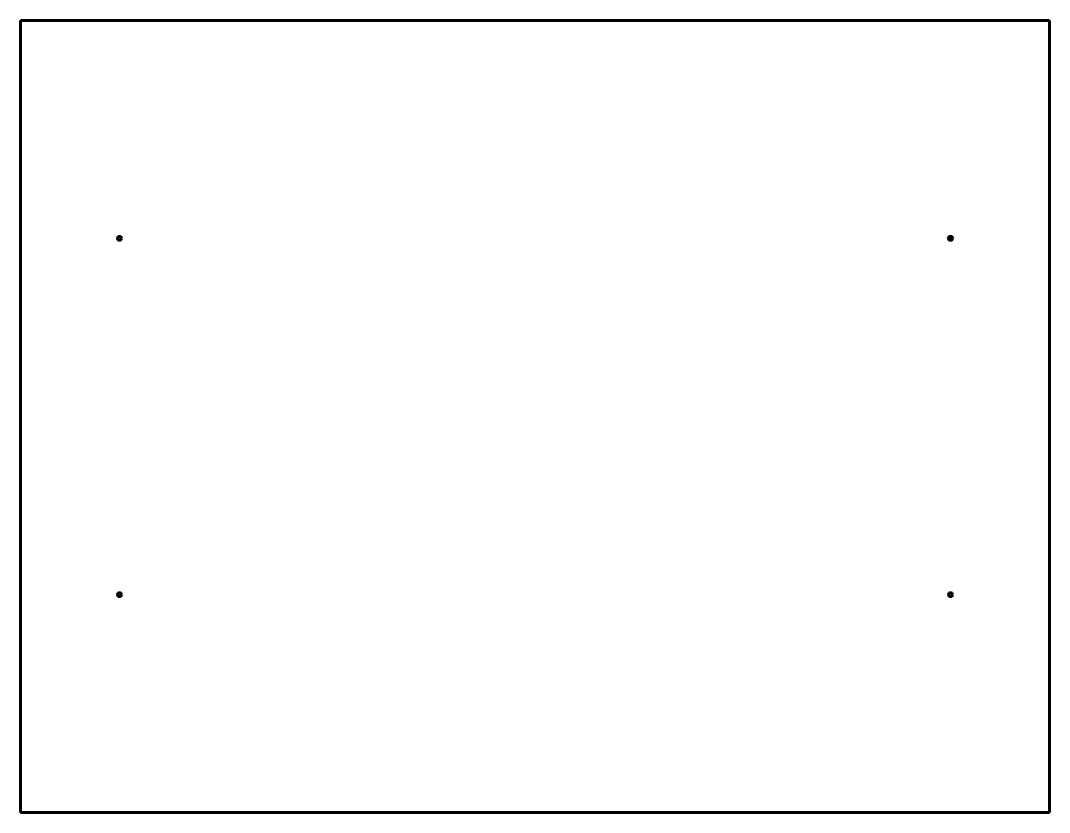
# Model space of a CAD drawing. Header units: millimetres. Extents: x 0 to 260, y 0 to 200.
import ezdxf

# ---------------------------------------------------------------- set-up
doc = ezdxf.new("R2010")
doc.units = ezdxf.units.MM
doc.linetypes.add('K5LT_BASIC', pattern=[0])
doc.linetypes.add('K5LT_REINFORCED', pattern=[0])
doc.layers.add('Системный слой', color=7, linetype='Continuous')

msp = doc.modelspace()

# ---------------------------------------------------------------- linework, layer by layer
at = {"layer": 'Системный слой', "color": 150, "linetype": 'K5LT_BASIC', "lineweight": 60, "true_color": 0x0080ff}
for p, q in [((0, 200), (0, 0)), ((260, 200), (0, 200)), ((260, 0), (260, 200)), ((0, 0), (260, 0))]:
    msp.add_line(p, q, dxfattribs=at)
for centre in [(25, 145), (25, 55), (235, 55)]:
    msp.add_circle(centre, 0.5, dxfattribs=at)
at = {"layer": 'Системный слой', "color": 134, "linetype": 'K5LT_REINFORCED', "lineweight": 100, "true_color": 0x009696}
msp.add_circle((235, 145), 0.5, dxfattribs=at)

doc.saveas('drawing.dxf')
